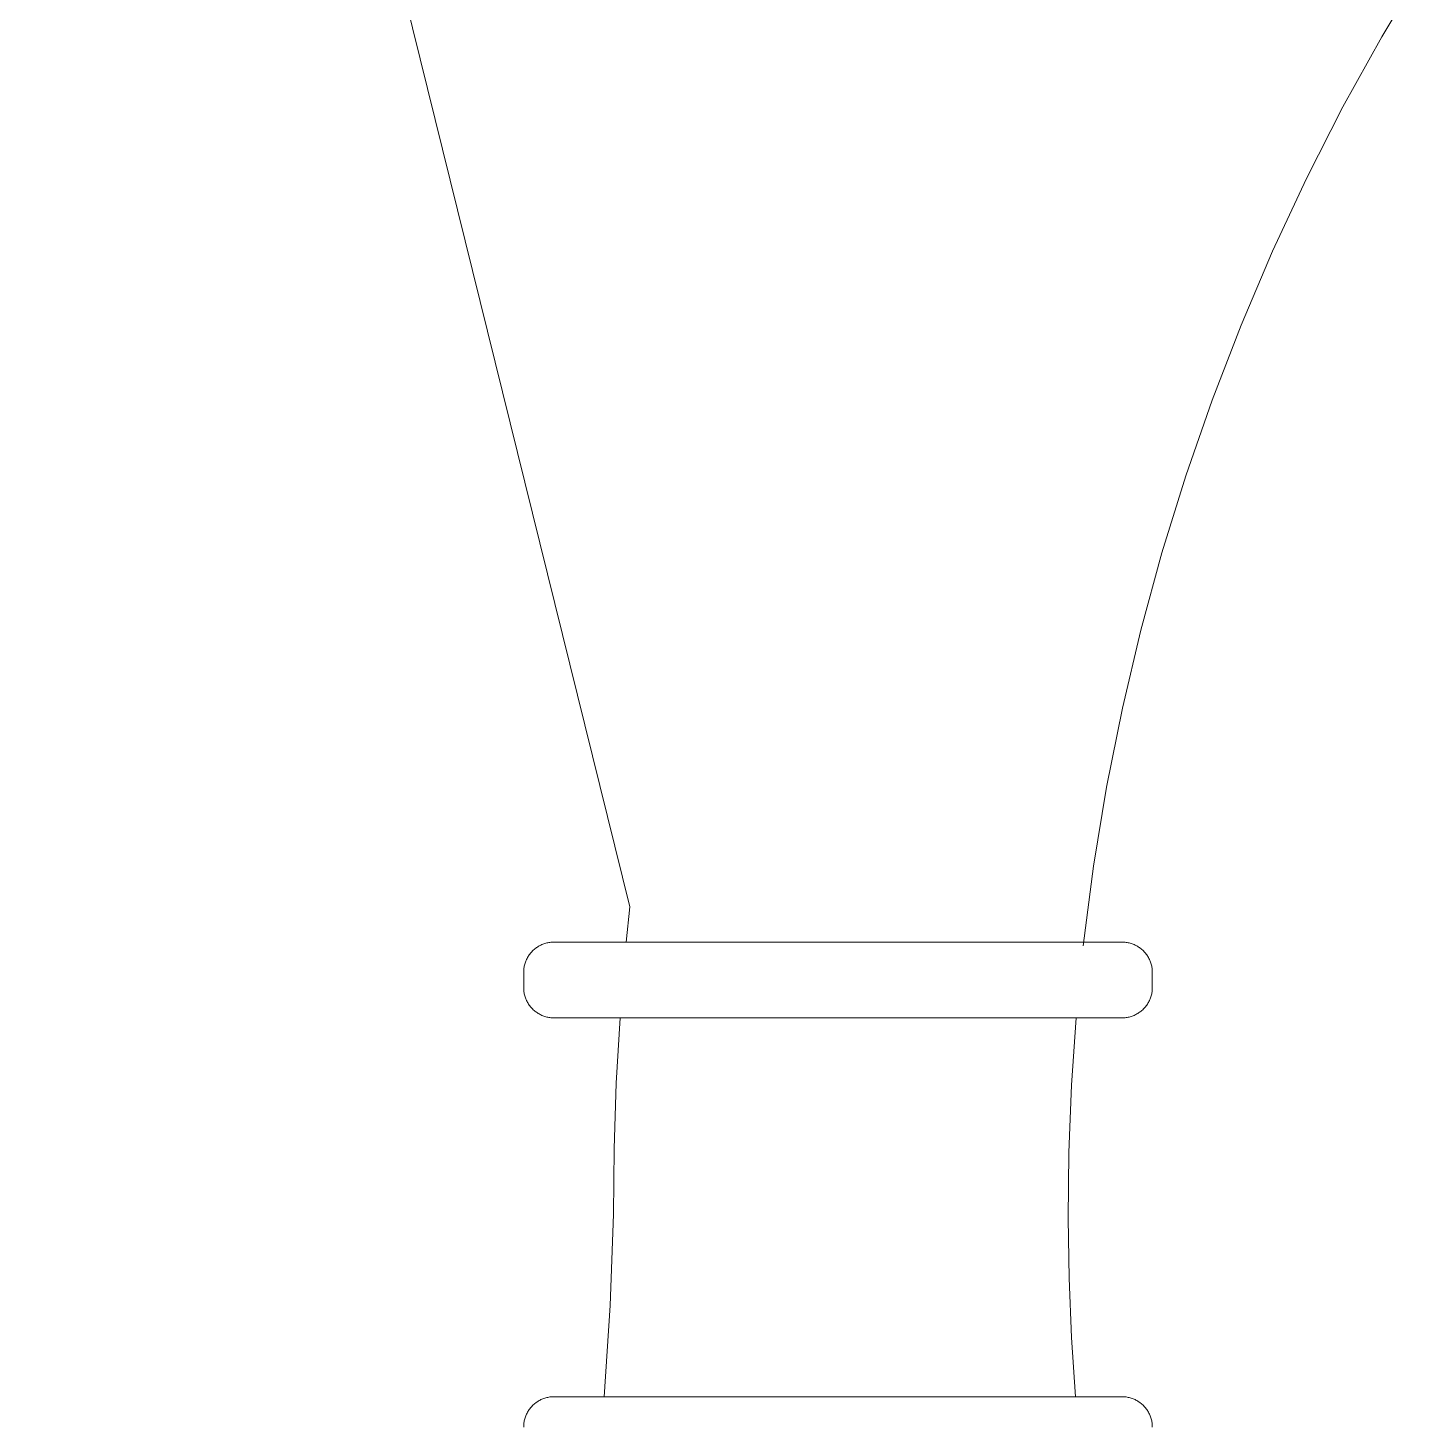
# Model space of a CAD drawing. Header units: inches. Extents: x -4 to 147, y -1 to 99.
# Drawn here: x 117.14 to 120.764, y 83.364 to 86.999 of the extents above; entities that cross this region are included whole.
import ezdxf

# ---------------------------------------------------------------- set-up
doc = ezdxf.new("R2010")
doc.units = ezdxf.units.IN
doc.layers.add('ZANO_R', color=7, linetype='Continuous', lineweight=0)

msp = doc.modelspace()

# ---------------------------------------------------------------- linework, layer by layer
at = {"layer": 'ZANO_R'}
for p, q in [((117.1398, 91.03645), (118.70359, 84.71598)), ((120.65669, 86.97622), (120.76379, 87.15527)), ((120.55575, 86.79363), (120.65669, 86.97622)), ((120.4611, 86.60769), (120.55575, 86.79363)), ((120.37284, 86.41864), (120.4611, 86.60769)), ((120.29108, 86.22669), (120.37284, 86.41864)), ((120.21591, 86.03207), (120.29108, 86.22669)), ((120.14742, 85.83499), (120.21591, 86.03207)), ((120.08569, 85.6357), (120.14742, 85.83499)), ((120.03078, 85.43441), (120.08569, 85.6357)), ((119.98278, 85.23138), (120.03078, 85.43441)), ((119.94172, 85.02682), (119.98278, 85.23138)), ((119.90766, 84.82098), (119.94172, 85.02682)), ((119.88063, 84.6141), (119.90766, 84.82098)), ((118.69415, 84.62394), (118.70359, 84.71599)), ((118.69415, 84.62394), (118.70359, 84.71599)), ((118.69415, 84.62394), (118.70359, 84.71598)), ((118.47487, 84.61742), (118.47736, 84.61845)), ((118.47736, 84.61845), (118.47988, 84.61939)), ((118.47988, 84.61939), (118.48242, 84.62025)), ((118.48242, 84.62025), (118.485, 84.62102)), ((118.485, 84.62102), (118.4876, 84.6217)), ((118.4876, 84.6217), (118.49022, 84.62229)), ((118.49022, 84.62229), (118.49286, 84.6228)), ((118.49286, 84.6228), (118.49552, 84.62321)), ((118.49552, 84.62321), (118.49819, 84.62353)), ((118.49819, 84.62353), (118.50087, 84.62376)), ((118.50087, 84.62376), (118.50356, 84.62389)), ((118.50356, 84.62389), (118.50624, 84.62394)), ((118.50624, 84.62394), (119.98179, 84.62394)), ((119.98448, 84.62389), (119.98179, 84.62394)), ((119.98717, 84.62376), (119.98448, 84.62389)), ((119.98984, 84.62353), (119.98717, 84.62376)), ((119.99251, 84.62321), (119.98984, 84.62353)), ((119.99517, 84.62279), (119.99251, 84.62321)), ((119.99781, 84.62229), (119.99517, 84.62279)), ((120.00043, 84.6217), (119.99781, 84.62229)), ((120.00304, 84.62102), (120.00043, 84.6217)), ((120.00561, 84.62025), (120.00304, 84.62102)), ((120.00816, 84.61939), (120.00561, 84.62025)), ((120.01068, 84.61845), (120.00816, 84.61939)), ((120.01316, 84.61742), (120.01068, 84.61845)), ((118.43633, 84.58143), (118.43761, 84.58379)), ((118.43761, 84.58379), (118.43897, 84.58611)), ((118.43897, 84.58611), (118.4404, 84.58839)), ((118.4404, 84.58839), (118.44192, 84.59061)), ((118.44192, 84.59061), (118.4435, 84.59278)), ((118.4435, 84.59278), (118.44516, 84.59489)), ((118.44516, 84.59489), (118.4469, 84.59695)), ((118.4469, 84.59695), (118.4487, 84.59894)), ((118.4487, 84.59894), (118.45057, 84.60088)), ((118.45057, 84.60088), (118.4525, 84.60275)), ((118.4525, 84.60275), (118.4545, 84.60455)), ((118.4545, 84.60455), (118.45655, 84.60628)), ((118.45655, 84.60628), (118.45867, 84.60794)), ((118.45867, 84.60794), (118.46084, 84.60953)), ((118.46084, 84.60953), (118.46306, 84.61104)), ((118.46306, 84.61104), (118.46533, 84.61248)), ((118.46533, 84.61248), (118.46765, 84.61383)), ((118.46765, 84.61383), (118.47002, 84.61511)), ((118.47002, 84.61511), (118.47243, 84.61631)), ((118.47243, 84.61631), (118.47487, 84.61742)), ((120.01561, 84.61631), (120.01316, 84.61742)), ((120.01802, 84.61511), (120.01561, 84.61631)), ((120.02038, 84.61383), (120.01802, 84.61511)), ((120.0227, 84.61248), (120.02038, 84.61383)), ((120.02498, 84.61104), (120.0227, 84.61248)), ((120.0272, 84.60953), (120.02498, 84.61104)), ((120.02937, 84.60794), (120.0272, 84.60953)), ((120.03148, 84.60628), (120.02937, 84.60794)), ((120.03354, 84.60455), (120.03148, 84.60628)), ((120.03554, 84.60275), (120.03354, 84.60455)), ((120.03747, 84.60088), (120.03554, 84.60275)), ((120.03934, 84.59894), (120.03747, 84.60088)), ((120.04114, 84.59695), (120.03934, 84.59894)), ((120.04287, 84.59489), (120.04114, 84.59695)), ((120.04453, 84.59278), (120.04287, 84.59489)), ((120.04612, 84.59061), (120.04453, 84.59278)), ((120.04763, 84.58838), (120.04612, 84.59061)), ((120.04907, 84.58611), (120.04763, 84.58838)), ((120.05043, 84.58379), (120.04907, 84.58611)), ((120.0517, 84.58143), (120.05043, 84.58379)), ((118.4275, 84.5452), (118.42755, 84.54789)), ((118.4275, 84.50583), (118.4275, 84.5452)), ((118.42755, 84.54789), (118.42769, 84.55057)), ((118.42769, 84.55057), (118.42792, 84.55325)), ((118.42792, 84.55325), (118.42824, 84.55592)), ((118.42824, 84.55592), (118.42865, 84.55858)), ((118.42865, 84.55858), (118.42915, 84.56122)), ((118.42915, 84.56122), (118.42974, 84.56384)), ((118.42974, 84.56384), (118.43042, 84.56644)), ((118.43042, 84.56644), (118.43119, 84.56902)), ((118.43119, 84.56902), (118.43205, 84.57157)), ((118.43205, 84.57157), (118.43299, 84.57409)), ((118.43299, 84.57409), (118.43402, 84.57657)), ((118.43402, 84.57657), (118.43514, 84.57902)), ((118.43514, 84.57902), (118.43633, 84.58143)), ((120.0529, 84.57902), (120.0517, 84.58143)), ((120.05401, 84.57657), (120.0529, 84.57902)), ((120.05504, 84.57409), (120.05401, 84.57657)), ((120.05599, 84.57157), (120.05504, 84.57409)), ((120.05684, 84.56902), (120.05599, 84.57157)), ((120.05761, 84.56644), (120.05684, 84.56902)), ((120.05829, 84.56384), (120.05761, 84.56644)), ((120.05889, 84.56122), (120.05829, 84.56384)), ((120.05939, 84.55858), (120.05889, 84.56122)), ((120.0598, 84.55592), (120.05939, 84.55858)), ((120.06012, 84.55325), (120.0598, 84.55592)), ((120.06035, 84.55057), (120.06012, 84.55325)), ((120.06049, 84.54789), (120.06035, 84.55057)), ((120.06053, 84.5452), (120.06049, 84.54789)), ((120.06053, 84.50583), (120.06053, 84.5452)), ((118.4275, 84.50583), (118.42755, 84.50314)), ((118.42755, 84.50314), (118.42769, 84.50046)), ((118.42769, 84.50046), (118.42792, 84.49778)), ((118.42792, 84.49778), (118.42824, 84.49511)), ((118.42824, 84.49511), (118.42865, 84.49245)), ((118.42865, 84.49245), (118.42915, 84.48981)), ((118.42915, 84.48981), (118.42974, 84.48719)), ((118.42974, 84.48719), (118.43042, 84.48459)), ((118.43042, 84.48459), (118.43119, 84.48201)), ((118.43119, 84.48201), (118.43205, 84.47946)), ((118.43205, 84.47946), (118.43299, 84.47694)), ((118.43299, 84.47694), (118.43402, 84.47446)), ((118.43402, 84.47446), (118.43514, 84.47201)), ((120.05401, 84.47446), (120.0529, 84.47201)), ((120.05504, 84.47694), (120.05401, 84.47446)), ((120.05599, 84.47946), (120.05504, 84.47694)), ((120.05684, 84.48201), (120.05599, 84.47946)), ((120.05761, 84.48459), (120.05684, 84.48201)), ((120.05829, 84.48719), (120.05761, 84.48459)), ((120.05889, 84.48981), (120.05829, 84.48719)), ((120.05939, 84.49245), (120.05889, 84.48981)), ((120.0598, 84.49511), (120.05939, 84.49245)), ((120.06012, 84.49778), (120.0598, 84.49511)), ((120.06035, 84.50046), (120.06012, 84.49778)), ((120.06049, 84.50314), (120.06035, 84.50046)), ((120.06053, 84.50583), (120.06049, 84.50314)), ((118.43514, 84.47201), (118.43633, 84.4696)), ((118.43633, 84.4696), (118.43761, 84.46724)), ((118.43761, 84.46724), (118.43897, 84.46492)), ((118.43897, 84.46492), (118.4404, 84.46264)), ((118.4404, 84.46264), (118.44192, 84.46042)), ((118.44192, 84.46042), (118.4435, 84.45825)), ((118.4435, 84.45825), (118.44516, 84.45614)), ((118.44516, 84.45614), (118.4469, 84.45408)), ((118.4469, 84.45408), (118.4487, 84.45209)), ((118.4487, 84.45209), (118.45057, 84.45015)), ((118.45057, 84.45015), (118.4525, 84.44828)), ((118.4525, 84.44828), (118.4545, 84.44648)), ((118.4545, 84.44648), (118.45655, 84.44475)), ((118.45655, 84.44475), (118.45867, 84.44309)), ((118.45867, 84.44309), (118.46084, 84.4415)), ((118.46084, 84.4415), (118.46306, 84.43999)), ((118.46306, 84.43999), (118.46533, 84.43855)), ((118.46533, 84.43855), (118.46765, 84.4372)), ((118.46765, 84.4372), (118.47002, 84.43592)), ((120.02038, 84.4372), (120.01802, 84.43592)), ((120.0227, 84.43855), (120.02038, 84.4372)), ((120.02498, 84.43999), (120.0227, 84.43855)), ((120.0272, 84.4415), (120.02498, 84.43999)), ((120.02937, 84.44309), (120.0272, 84.4415)), ((120.03148, 84.44475), (120.02937, 84.44309)), ((120.03354, 84.44648), (120.03148, 84.44475)), ((120.03554, 84.44828), (120.03354, 84.44648)), ((120.03747, 84.45015), (120.03554, 84.44828)), ((120.03934, 84.45209), (120.03747, 84.45015)), ((120.04114, 84.45408), (120.03934, 84.45209)), ((120.04287, 84.45614), (120.04114, 84.45408)), ((120.04453, 84.45825), (120.04287, 84.45614)), ((120.04612, 84.46042), (120.04453, 84.45825)), ((120.04763, 84.46264), (120.04612, 84.46042)), ((120.04907, 84.46492), (120.04763, 84.46264)), ((120.05043, 84.46724), (120.04907, 84.46492)), ((120.0517, 84.4696), (120.05043, 84.46724)), ((120.0529, 84.47201), (120.0517, 84.4696)), ((118.47002, 84.43592), (118.47243, 84.43472)), ((118.47243, 84.43472), (118.47487, 84.43361)), ((118.47487, 84.43361), (118.47736, 84.43258)), ((118.47736, 84.43258), (118.47988, 84.43164)), ((118.47988, 84.43164), (118.48242, 84.43078)), ((118.48242, 84.43078), (118.485, 84.43001)), ((118.485, 84.43001), (118.4876, 84.42933)), ((118.4876, 84.42933), (118.49022, 84.42874)), ((118.49022, 84.42874), (118.49286, 84.42824)), ((118.49286, 84.42824), (118.49552, 84.42782)), ((118.49552, 84.42782), (118.49819, 84.4275)), ((118.49819, 84.4275), (118.50087, 84.42727)), ((118.50087, 84.42727), (118.50356, 84.42714)), ((118.50356, 84.42714), (118.50624, 84.42709)), ((118.50624, 84.42709), (119.98179, 84.42709)), ((118.66818, 84.25713), (118.6779, 84.42709)), ((118.66818, 84.25713), (118.6779, 84.42709)), ((118.66818, 84.25713), (118.6779, 84.42709)), ((119.85048, 84.25239), (119.86235, 84.42709)), ((119.85048, 84.25239), (119.86235, 84.42709)), ((119.85048, 84.25239), (119.86235, 84.42709)), ((119.98448, 84.42714), (119.98179, 84.42709)), ((119.98717, 84.42727), (119.98448, 84.42714)), ((119.98984, 84.4275), (119.98717, 84.42727)), ((119.99251, 84.42782), (119.98984, 84.4275)), ((119.99517, 84.42823), (119.99251, 84.42782)), ((119.99781, 84.42874), (119.99517, 84.42823)), ((120.00043, 84.42933), (119.99781, 84.42874)), ((120.00304, 84.43001), (120.00043, 84.42933)), ((120.00561, 84.43078), (120.00304, 84.43001)), ((120.00816, 84.43164), (120.00561, 84.43078)), ((120.01068, 84.43258), (120.00816, 84.43164)), ((120.01316, 84.43361), (120.01068, 84.43258)), ((120.01561, 84.43472), (120.01316, 84.43361)), ((120.01802, 84.43592), (120.01561, 84.43472)), ((118.66242, 84.08699), (118.66818, 84.25713)), ((118.66242, 84.08699), (118.66818, 84.25713)), ((118.66242, 84.08699), (118.66818, 84.25713)), ((119.84362, 84.07742), (119.85048, 84.25239)), ((119.84362, 84.07742), (119.85048, 84.25239)), ((119.84362, 84.07742), (119.85048, 84.25239)), ((118.66063, 83.91676), (118.66242, 84.08699)), ((118.66063, 83.91676), (118.66242, 84.08699)), ((118.66063, 83.91676), (118.66242, 84.08699)), ((119.84362, 84.07742), (119.84175, 83.90567)), ((119.84362, 84.07742), (119.84175, 83.90567)), ((119.84362, 84.07742), (119.84175, 83.90567)), ((118.66063, 83.91676), (118.65199, 83.67962)), ((118.66063, 83.91676), (118.65199, 83.67962)), ((119.8442, 83.75125), (119.84175, 83.90567)), ((119.8442, 83.75125), (119.84175, 83.90567)), ((119.85053, 83.59694), (119.8442, 83.75125)), ((119.85053, 83.59694), (119.8442, 83.75125)), ((118.65199, 83.67962), (118.63638, 83.44284)), ((118.65199, 83.67962), (118.63638, 83.44284)), ((119.86076, 83.44284), (119.85053, 83.59694)), ((119.86076, 83.44284), (119.85053, 83.59694)), ((118.4487, 83.41784), (118.45057, 83.41978)), ((118.45057, 83.41978), (118.4525, 83.42165)), ((118.4525, 83.42165), (118.4545, 83.42345)), ((118.4545, 83.42345), (118.45655, 83.42518)), ((118.45655, 83.42518), (118.45867, 83.42684)), ((118.45867, 83.42684), (118.46084, 83.42843)), ((118.46084, 83.42843), (118.46306, 83.42994)), ((118.46306, 83.42994), (118.46533, 83.43138)), ((118.46533, 83.43138), (118.46765, 83.43273)), ((118.46765, 83.43273), (118.47002, 83.43401)), ((118.47002, 83.43401), (118.47243, 83.43521)), ((118.47243, 83.43521), (118.47487, 83.43632)), ((118.47487, 83.43632), (118.47736, 83.43735)), ((118.47736, 83.43735), (118.47988, 83.43829)), ((118.47988, 83.43829), (118.48242, 83.43915)), ((118.48242, 83.43915), (118.485, 83.43992)), ((118.485, 83.43992), (118.4876, 83.4406)), ((118.4876, 83.4406), (118.49022, 83.44119)), ((118.49022, 83.44119), (118.49286, 83.4417)), ((118.49286, 83.4417), (118.49552, 83.44211)), ((118.49552, 83.44211), (118.49819, 83.44243)), ((118.49819, 83.44243), (118.50087, 83.44266)), ((118.50087, 83.44266), (118.50356, 83.44279)), ((118.50356, 83.44279), (118.50624, 83.44284)), ((118.50624, 83.44284), (119.98179, 83.44284)), ((119.98448, 83.44279), (119.98179, 83.44284)), ((119.98717, 83.44266), (119.98448, 83.44279)), ((119.98984, 83.44243), (119.98717, 83.44266)), ((119.99251, 83.44211), (119.98984, 83.44243)), ((119.99517, 83.44169), (119.99251, 83.44211)), ((119.99781, 83.44119), (119.99517, 83.44169)), ((120.00043, 83.4406), (119.99781, 83.44119)), ((120.00304, 83.43992), (120.00043, 83.4406)), ((120.00561, 83.43915), (120.00304, 83.43992)), ((120.00816, 83.43829), (120.00561, 83.43915)), ((120.01068, 83.43735), (120.00816, 83.43829)), ((120.01316, 83.43632), (120.01068, 83.43735)), ((120.01561, 83.43521), (120.01316, 83.43632)), ((120.01802, 83.43401), (120.01561, 83.43521)), ((120.02038, 83.43273), (120.01802, 83.43401)), ((120.0227, 83.43138), (120.02038, 83.43273)), ((120.02498, 83.42994), (120.0227, 83.43138)), ((120.0272, 83.42843), (120.02498, 83.42994)), ((120.02937, 83.42684), (120.0272, 83.42843)), ((120.03148, 83.42518), (120.02937, 83.42684)), ((120.03354, 83.42345), (120.03148, 83.42518)), ((120.03554, 83.42165), (120.03354, 83.42345)), ((120.03747, 83.41978), (120.03554, 83.42165)), ((120.03934, 83.41784), (120.03747, 83.41978)), ((118.42915, 83.38012), (118.42974, 83.38274)), ((118.42974, 83.38274), (118.43042, 83.38534)), ((118.43042, 83.38534), (118.43119, 83.38792)), ((118.43119, 83.38792), (118.43205, 83.39047)), ((118.43205, 83.39047), (118.43299, 83.39299)), ((118.43299, 83.39299), (118.43402, 83.39547)), ((118.43402, 83.39547), (118.43514, 83.39792)), ((118.43514, 83.39792), (118.43633, 83.40033)), ((118.43633, 83.40033), (118.43761, 83.40269)), ((118.43761, 83.40269), (118.43897, 83.40501)), ((118.43897, 83.40501), (118.4404, 83.40729)), ((118.4404, 83.40729), (118.44192, 83.40951)), ((118.44192, 83.40951), (118.4435, 83.41168)), ((118.4435, 83.41168), (118.44516, 83.41379)), ((118.44516, 83.41379), (118.4469, 83.41585)), ((118.4469, 83.41585), (118.4487, 83.41784)), ((120.04114, 83.41585), (120.03934, 83.41784)), ((120.04287, 83.41379), (120.04114, 83.41585)), ((120.04453, 83.41168), (120.04287, 83.41379)), ((120.04612, 83.40951), (120.04453, 83.41168)), ((120.04763, 83.40728), (120.04612, 83.40951)), ((120.04907, 83.40501), (120.04763, 83.40728)), ((120.05043, 83.40269), (120.04907, 83.40501)), ((120.0517, 83.40033), (120.05043, 83.40269)), ((120.0529, 83.39792), (120.0517, 83.40033)), ((120.05401, 83.39547), (120.0529, 83.39792)), ((120.05504, 83.39299), (120.05401, 83.39547)), ((120.05599, 83.39047), (120.05504, 83.39299)), ((120.05684, 83.38792), (120.05599, 83.39047)), ((120.05761, 83.38534), (120.05684, 83.38792)), ((120.05829, 83.38274), (120.05761, 83.38534)), ((120.05889, 83.38012), (120.05829, 83.38274)), ((118.4275, 83.3641), (118.42755, 83.36679)), ((118.42755, 83.36679), (118.42769, 83.36947)), ((118.42769, 83.36947), (118.42792, 83.37215)), ((118.42792, 83.37215), (118.42824, 83.37482)), ((118.42824, 83.37482), (118.42865, 83.37748)), ((118.42865, 83.37748), (118.42915, 83.38012)), ((120.05939, 83.37748), (120.05889, 83.38012)), ((120.0598, 83.37482), (120.05939, 83.37748)), ((120.06012, 83.37215), (120.0598, 83.37482)), ((120.06035, 83.36947), (120.06012, 83.37215)), ((120.06049, 83.36679), (120.06035, 83.36947)), ((120.06053, 83.3641), (120.06049, 83.36679))]:
    msp.add_line(p, q, dxfattribs=at)

doc.saveas('drawing.dxf')
